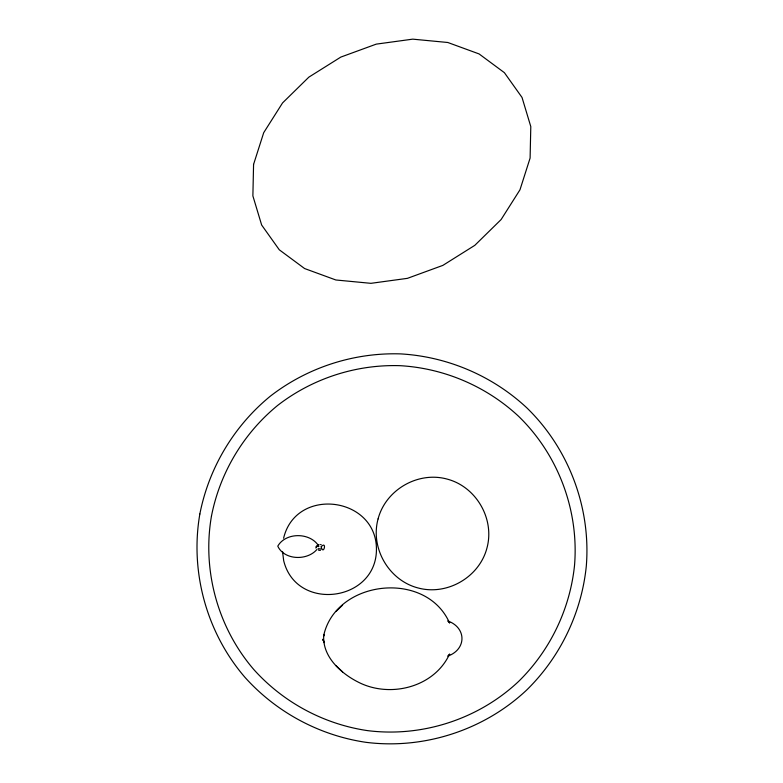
<?xml version="1.0" encoding="UTF-8"?>
<svg xmlns="http://www.w3.org/2000/svg" width="783" height="783" viewBox="0 0 783 783"><rect width="100%" height="100%" fill="white"/><g stroke="black" fill="none" stroke-linecap="round" stroke-linejoin="round"><path stroke-width="1.17" d="M283.612 538.264L283.681 537.882C296.317 486.174 376.515 496.716 376.447 549.275C376.515 601.833 296.317 612.384 283.681 560.677L282.526 551.477M323.996 635.865L324.475 634.416L324.074 635.414M316.254 546.808L316.772 546.133M316.312 546.994L317.007 546.133M449.53 654.148C434.134 687.386 389.993 698.387 358.428 682.218C340.996 673.478 322.283 656.722 323.722 635.405C336.113 579.743 426.06 569.691 449.53 622.916M448.356 656.115L449.745 654.294L447.837 656.115C466.668 649.332 466.668 627.731 447.837 620.948L449.745 622.769L448.356 620.958M316.919 549.48C307.259 560.834 284.356 560.364 277.769 546.162C285.707 532.274 309.373 532.332 318.192 545.222M342.592 605.151L335.907 611.552M316.449 546.26L315.931 548.1M318.104 546.064L317.193 546.201L318.28 546.73M318.632 546.113L318.055 546.24L318.955 546.064M318.104 548.687L321.187 548.942M339.166 668.633L342.592 671.922M335.907 665.521L338.97 668.467M323.771 641.238L322.919 640.132M324.025 641.6L324.475 642.657L323.996 641.208M322.547 639.271L322.821 639.965M320.531 544.488A2.985 2.878 -90 0 1 321.226 544.792M320.531 550.263A2.985 2.878 -90 0 1 318.338 549.96M317.751 545.262A2.985 2.878 -90 0 1 319.033 544.488M322.694 637.783L322.694 637.783M253.575 164.401L252.88 195.887L261.649 225.015L279.286 249.797L304.607 268.549L335.858 279.981L370.927 283.329L407.424 278.347L442.865 265.388L474.821 245.333L501.12 219.543L519.981 189.789L530.101 158.078L530.796 126.592L522.026 97.454L504.389 72.672L479.079 53.929L447.817 42.497L412.749 39.15L376.251 44.132L340.811 57.09L308.854 77.145L282.555 102.925L263.705 132.689L253.575 164.401M199.851 514.02C189.809 571.805 206.653 632.83 244.913 677.285C276.213 712.187 319.317 735.384 365.69 742.284C423.877 749.722 484.08 730.157 526.773 689.94C560.236 657.103 581.475 613.001 586.281 566.363C591.106 507.913 568.859 448.649 526.773 407.796C492.468 375.84 447.455 356.608 400.651 353.896C353.789 352.399 307.23 367.521 270.204 396.276C233.931 425.981 208.826 468.009 199.851 514.02M211.459 516.124C202.024 570.425 217.85 627.76 253.8 669.524C283.201 702.322 323.712 724.109 367.276 730.588C421.939 737.586 478.511 719.205 518.62 681.416C550.058 650.565 570.014 609.125 574.536 565.306C579.068 510.389 558.171 454.708 518.62 416.331C486.39 386.303 444.098 368.225 400.123 365.681C356.089 364.271 312.348 378.483 277.554 405.496C243.474 433.41 219.886 472.893 211.459 516.124M321.167 546.798C323.545 556.312 327.245 540.064 321.167 546.798M378.081 518.914C370.095 548.002 388.75 580.301 417.926 587.925C447.005 595.912 479.313 577.267 486.938 548.08C494.925 519.002 476.27 486.693 447.093 479.079C418.014 471.082 385.706 489.737 378.081 518.914"/></g></svg>
